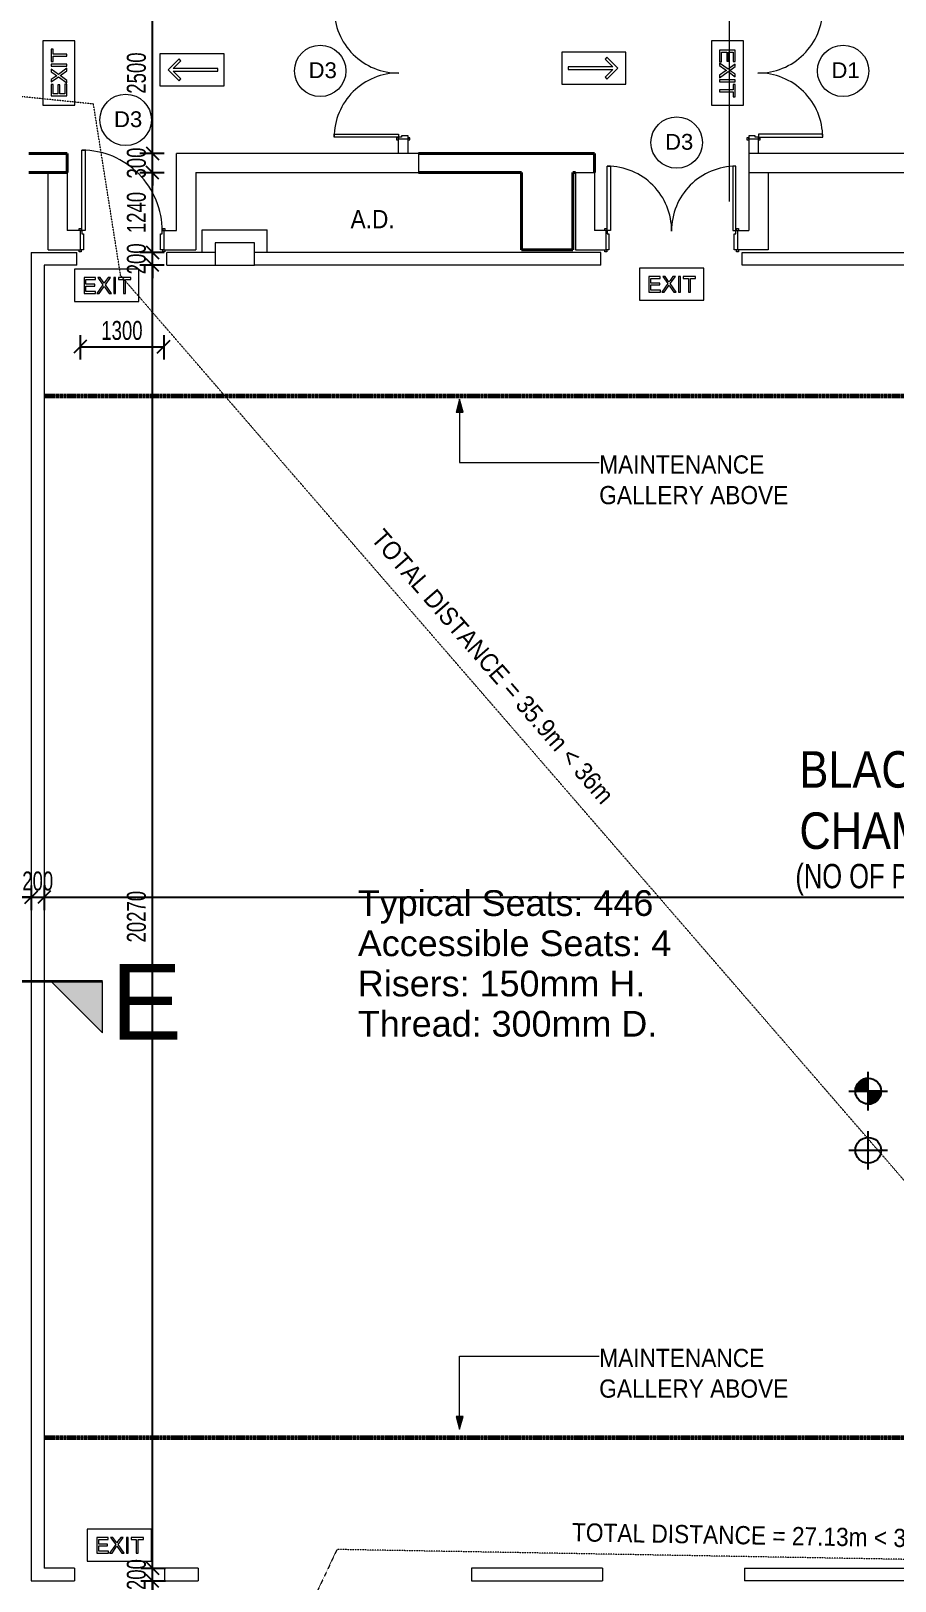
# Model space of a CAD drawing. Header units: millimetres. Extents: x 10569 to 232243, y -25347 to 80743.
# Drawn here: x 41474 to 54914, y 9397 to 33511 of the extents above; entities that cross this region are included whole.
import ezdxf

# ---------------------------------------------------------------- set-up
doc = ezdxf.new("R2010")
doc.units = ezdxf.units.MM
for name, pattern in [('Dash', [6, 3, -3]), ('Grid Line__1_200_', [10.5, 6, -1.5, 1.5, -1.5]), ('Hidden', [7.14375, 4.7625, -2.38125])]:
    doc.linetypes.add(name, pattern=pattern)
for name, color, linetype, lineweight in [('A-ANNO-DIMS', 211, 'Continuous', 5), ('A-ANNO-NOTE', 131, 'Continuous', 25), ('A-DETL', 90, 'Continuous', 9), ('A-DETL-GENF', 92, 'Continuous', 20), ('A-DETL-HDLN', 90, 'Hidden', 9), ('A-DETL-THIN', 151, 'Continuous', 9), ('A-DETL-WIDE', 214, 'Continuous', 35), ('A-DOOR', 31, 'Continuous', 20), ('A-DOOR-FRAM', 31, 'Continuous', 30), ('A-GENM', 13, 'Continuous', 20), ('A-WALL', 113, 'Continuous', 20), ('Chairs', 1, 'Continuous', 40), ('G-ANNO-TEXT', 231, 'Continuous', 5), ('I-FURN', 30, 'Continuous', 20), ('S-COLS', 52, 'Continuous', 20), ('S-GRID', 1, 'Continuous', 5), ('SEATING OPTION A PLAN_20181105_dwg _2_', 8, 'Continuous', 9)]:
    doc.layers.add(name, color=color, linetype=linetype, lineweight=lineweight)
doc.styles.add('Arial', font='arial.ttf', dxfattribs={"height": 400})
doc.styles.add('Arial_2', font='arial.ttf', dxfattribs={"width": 0.7, "height": 295.05988})
doc.styles.add('Arial_4', font='arial.ttf', dxfattribs={"height": 1180.239521})
doc.styles.add('Swis721 BT_4', font='swiss.ttf', dxfattribs={"height": 245.978428})
doc.styles.add('Swis721 BT_5', font='swiss.ttf', dxfattribs={"width": 0.85, "height": 567.642527})
doc.styles.add('Swis721 BT_6', font='swiss.ttf', dxfattribs={"width": 0.89, "height": 283.821263})
doc.styles.add('Swis721 BT_7', font='swiss.ttf', dxfattribs={"width": 0.75, "height": 378.428351})
doc.dimstyles.new('Linear_-_1_5mm_Arial', dxfattribs={"dimscale": 304.8, "dimtxt": 300, "dimasz": 0.656168, "dimexe": 0.656168, "dimexo": 0.0625, "dimgap": 0.328084, "dimtad": 1, "dimdec": 0, "dimzin": 0, "dimdsep": 46, "dimtxsty": 'Arial_2', "dimblk1": 'OBLIQUE', "dimblk2": 'OBLIQUE', "dimsah": 1, "dimcen": 0.09, "dimadec": 0, "dimazin": 0, "dimtfac": 1, "dimtdec": 4, "dimtix": 1, "dimtmove": 0, "dimatfit": 3, "dimfxl": 0.656168, "dimfxlon": 1, "dimtvp": 1, "dimtolj": 1, "dimtzin": 0, "dimarcsym": 2})

# ---------------------------------------------------------------- blocks, each defined once
blk = doc.blocks.new('SEATING OPTION A PLAN_20181105_dwg _2_-19088040-TENDER DRAFT G_F')
at = {"layer": 'Chairs', "color": 7, "insert": (-12633, 29312), "char_height": 400, "width": 5807.26, "attachment_point": 1, "line_spacing_factor": 0.938532, "style": 'Arial'}
blk.add_mtext('Typical Seats: 446\\PAccessible Seats: 4\\PRisers: 150mm H.\\PThread: 300mm D.', dxfattribs=at)
blk = doc.blocks.new('DLN-Double Door__X03_ - _M20_2000 x 2450 _WH_-16954918-TENDER DRAFT G_F')
at = {"layer": 'A-DOOR', "lineweight": 15}
for p, q in [((-950, -75), (-1000, -75)), ((-1000, -75), (-1000, -1075)), ((-950, -1075), (-950, -75)), ((950, -75), (1000, -75)), ((950, -1075), (950, -75)), ((1000, -75), (1000, -1075)), ((-1000, -1075), (-950, -1075)), ((1000, -1075), (950, -1075))]:
    blk.add_line(p, q, dxfattribs=at)
for centre, start, end in [((-1000, -75), 270, 0.5), ((1000, -75), 179.5, 270)]:
    blk.add_arc(centre, 1000, start, end, dxfattribs=at)
at = {"layer": 'A-DOOR-FRAM', "lineweight": 15}
for p, q in [((-1010, 105), (-1040, 105)), ((-1040, 105), (-1040, 75)), ((-1025, 75), (-1010, 75)), ((-975, 75), (-1025, 75)), ((-1010, 75), (-1010, 105)), ((-975, -25), (-975, 75)), ((975, 75), (975, -25)), ((1025, 75), (975, 75)), ((1040, 105), (1010, 105)), ((1010, 105), (1010, 75)), ((1010, 75), (1025, 75)), ((1040, 75), (1040, 105)), ((-1040, -75), (-1040, -105)), ((-1040, -105), (-1010, -105)), ((-1010, -75), (-1025, -75)), ((-1025, -75), (-1000, -75)), ((-1010, -105), (-1010, -75)), ((-1000, -75), (-1000, -25)), ((-1000, -25), (-975, -25)), ((975, -25), (1000, -25)), ((1000, -25), (1000, -75)), ((1000, -75), (1025, -75)), ((1025, -75), (1010, -75)), ((1010, -75), (1010, -105)), ((1010, -105), (1040, -105)), ((1040, -105), (1040, -75))]:
    blk.add_line(p, q, dxfattribs=at)
blk = doc.blocks.new('DLN-Double Door__X03_ - _M20_2000 x 2450 _WH_-16954922-TENDER DRAFT G_F')
at = {"layer": 'A-DOOR', "lineweight": 15}
for p, q in [((-1000, 1150), (-950, 1150)), ((-1000, 150), (-1000, 1150)), ((-950, 1150), (-950, 150)), ((950, 1150), (950, 150)), ((1000, 1150), (950, 1150)), ((1000, 150), (1000, 1150)), ((-950, 150), (-1000, 150)), ((950, 150), (1000, 150))]:
    blk.add_line(p, q, dxfattribs=at)
for centre, start, end in [((-1000, 150), 359.5, 90), ((1000, 150), 90, 180.5)]:
    blk.add_arc(centre, 1000, start, end, dxfattribs=at)
at = {"layer": 'A-DOOR-FRAM', "lineweight": 15}
for p, q in [((-1040, 180), (-1010, 180)), ((-1040, 150), (-1040, 180)), ((-1010, 150), (-1025, 150)), ((-1025, 150), (-1000, 150)), ((-1010, 180), (-1010, 150)), ((-1000, 150), (-1000, 100)), ((-1000, 100), (-975, 100)), ((-975, 100), (-975, -150)), ((975, 100), (1000, 100)), ((975, -150), (975, 100)), ((1000, 150), (1025, 150)), ((1000, 100), (1000, 150)), ((1010, 150), (1010, 180)), ((1010, 180), (1040, 180)), ((1025, 150), (1010, 150)), ((1040, 180), (1040, 150)), ((-1040, -180), (-1040, -150)), ((-1010, -180), (-1040, -180)), ((-1025, -150), (-1010, -150)), ((-975, -150), (-1025, -150)), ((-1010, -150), (-1010, -180)), ((1025, -150), (975, -150)), ((1010, -180), (1010, -150)), ((1010, -150), (1025, -150)), ((1040, -180), (1010, -180)), ((1040, -150), (1040, -180))]:
    blk.add_line(p, q, dxfattribs=at)
blk = doc.blocks.new('DLN_EXIT Sign Board - DLN_EXIT Sign Board-5973881-TENDER DRAFT G_F')
at = {"layer": 'A-GENM'}
for p, q in [((500, 250), (-500, 250)), ((-500, 250), (-500, -250)), ((500, -250), (500, 250)), ((-177, 121), (-354, 121)), ((-354, 121), (-354, -125)), ((-323, 17), (-323, 90)), ((-323, 90), (-177, 90)), ((-185, 17), (-323, 17)), ((-185, -13), (-185, 17)), ((-177, 90), (-177, 121)), ((-59, 9), (-154, -125)), ((-102, 121), (-138, 121)), ((-138, 121), (-59, 9)), ((-57, 58), (-102, 121)), ((-42, 34), (-57, 58)), ((-24, 59), (-42, 34)), ((20, 121), (-24, 59)), ((-22, 9), (58, 121)), ((73, -125), (-22, 9)), ((58, 121), (20, 121)), ((138, 121), (108, 121)), ((108, 121), (108, -125)), ((138, -125), (138, 121)), ((373, 121), (181, 121)), ((181, 121), (181, 90)), ((181, 90), (262, 90)), ((262, 90), (262, -125)), ((292, -125), (292, 90)), ((292, 90), (373, 90)), ((373, 90), (373, 121)), ((-354, -125), (-173, -125)), ((-323, -94), (-323, -13)), ((-323, -13), (-185, -13)), ((-173, -94), (-323, -94)), ((-173, -125), (-173, -94)), ((-154, -125), (-116, -125)), ((-116, -125), (-55, -38)), ((-55, -38), (-40, -17)), ((-40, -17), (-27, -36)), ((-27, -36), (36, -125)), ((36, -125), (73, -125)), ((108, -125), (138, -125)), ((262, -125), (292, -125)), ((-500, -250), (500, -250))]:
    blk.add_line(p, q, dxfattribs=at)
blk = doc.blocks.new('DLN-Single Door__X01_ - _M10a_1250 x 2450 _WH_-16935549-TENDER DRAFT G_F')
at = {"layer": 'A-DOOR', "lineweight": 15}
for p, q in [((-625, 1400), (-575, 1400)), ((-625, 150), (-625, 1400)), ((-575, 1400), (-575, 150)), ((-665, 180), (-635, 180)), ((-665, 150), (-665, 180)), ((-635, 150), (-650, 150)), ((-635, 180), (-635, 150)), ((-575, 150), (-625, 150)), ((635, 150), (635, 180)), ((635, 180), (665, 180)), ((650, 150), (635, 150)), ((665, 180), (665, 150)), ((-665, -180), (-665, -150)), ((-635, -180), (-665, -180)), ((-650, -150), (-635, -150)), ((-635, -150), (-635, -180)), ((635, -180), (635, -150)), ((635, -150), (650, -150)), ((665, -180), (635, -180)), ((665, -150), (665, -180))]:
    blk.add_line(p, q, dxfattribs=at)
blk.add_arc((-625, 150), 1250, 359.5, 90, dxfattribs=at)
at = {"layer": 'A-DOOR-FRAM', "lineweight": 15}
for p, q in [((-650, 150), (-625, 150)), ((-625, 150), (-625, 100)), ((-625, 100), (-600, 100)), ((-600, 100), (-600, -150)), ((600, 100), (625, 100)), ((600, -150), (600, 100)), ((625, 150), (650, 150)), ((625, 100), (625, 150)), ((-600, -150), (-650, -150)), ((650, -150), (600, -150))]:
    blk.add_line(p, q, dxfattribs=at)
blk = doc.blocks.new('DLN_Direction Board - Direction-Red-3889199-TENDER DRAFT G_F')
at = {"layer": 'A-GENM'}
for p, q in [((500, 0), (-500, 0)), ((-500, 0), (-500, -500)), ((500, -500), (500, 0)), ((295, -230), (-400, -230)), ((-400, -230), (-400, -270)), ((202, -80), (174, -109)), ((174, -109), (295, -230)), ((372, -250), (202, -80)), ((-400, -270), (295, -270)), ((295, -270), (174, -391)), ((174, -391), (202, -420)), ((202, -420), (372, -250)), ((-500, -500), (500, -500))]:
    blk.add_line(p, q, dxfattribs=at)
blk = doc.blocks.new('DLN_Production Lighting PLB - DLN_Production Lighting PLB-11812519-TENDER DRAFT G_F')
at = {"layer": 'I-FURN', "lineweight": 9}
for p, q in [((305, 350), (-305, 350)), ((-305, 350), (-305, 0)), ((-35, 355), (-10, 355)), ((-35, 350), (-35, 355)), ((-10, 355), (-10, 350)), ((10, 355), (35, 355)), ((10, 355), (10, 350)), ((35, 350), (35, 355)), ((305, 0), (305, 350)), ((-305, 0), (305, 0))]:
    blk.add_line(p, q, dxfattribs=at)
blk = doc.blocks.new('DLN_Slab Level Mark - FFL-2mm_Type 2-2670450-TENDER DRAFT G_F')
at = {"layer": 'A-ANNO-NOTE', "lineweight": 5}
h = blk.add_hatch(color=256, dxfattribs=at)
edge = h.paths.add_edge_path(flags=0)
edge.add_arc((0, 0), 1, 180, 270, ccw=False)
edge.add_line((-1, 0), (0, 0))
edge.add_line((0, 0), (0, -1))
h = blk.add_hatch(color=256, dxfattribs=at)
edge = h.paths.add_edge_path(flags=0)
edge.add_arc((0, 0), 1, 0, 90, ccw=False)
edge.add_line((1, 0), (0, 0))
edge.add_line((0, 0), (0, 1))
at = {"layer": 'A-ANNO-NOTE'}
for p, q in [((0, 1.5), (0, -1.5)), ((0, 0), (-1, 0)), ((0, 1), (0, 0)), ((0, -1), (0, 0)), ((0, 0), (1, 0)), ((-1.5, 0), (1.5, 0))]:
    blk.add_line(p, q, dxfattribs=at)
blk.add_circle((0, 0), 1, dxfattribs=at)
for start, end in [(180, 270), (360, 90)]:
    blk.add_arc((0, 0), 1, start, end, dxfattribs=at)
blk = doc.blocks.new('DLN_Slab Level Mark - SSL-2mm_Type 2-2670448-TENDER DRAFT G_F')
at = {"layer": 'A-ANNO-NOTE'}
for p, q in [((0, 1.5), (0, -1.5)), ((-1.5, 0), (1.5, 0))]:
    blk.add_line(p, q, dxfattribs=at)
blk.add_circle((0, 0), 1, dxfattribs=at)
blk = doc.blocks.new('GBP_Door Mark - 2 x 1_3_RT_ Border WHITE-4013245-TENDER DRAFT G_F')
at = {"layer": 'A-ANNO-NOTE', "lineweight": 5}
blk.add_circle((-31.36, 27.26), 2, dxfattribs=at)
blk = doc.blocks.new('GBP_Door Mark1 - 2 x 1_3_RT_ Border WHITE-11425889-TENDER DRAFT G_F')
at = {"layer": 'A-ANNO-NOTE', "lineweight": 5}
blk.add_circle((-31.36, 27.26), 2, dxfattribs=at)
blk = doc.blocks.new('_Oblique')
at = {"color": 0, "linetype": 'ByBlock', "lineweight": -2}
blk.add_line((-0.5, -0.5), (0.5, 0.5), dxfattribs=at)
blk = doc.blocks.new('DIMBLOCK106-TENDER DRAFT G_F')
at = {"layer": 'A-ANNO-DIMS', "color": 0, "lineweight": -2, "transparency": 16777216}
for p, q in [((43184, 9397), (43565, 9397)), ((43365, 5707), (43365, 9397)), ((43184, 5707), (43565, 5707))]:
    blk.add_line(p, q, dxfattribs=at)
at = {"layer": 'Defpoints', "color": 0, "transparency": 16777216}
for p in [(43165, 9397), (43365, 9397), (43165, 5707)]:
    blk.add_point(p, dxfattribs=at)
at = {"layer": 'A-ANNO-DIMS', "color": 0, "lineweight": -2, "transparency": 16777216, "xscale": 200, "yscale": 200, "zscale": 200}
for p, rotation in [((43365, 9397), 90), ((43365, 5707), 270)]:
    blk.add_blockref('_Oblique', p, dxfattribs=dict(at, rotation=rotation))
at = {"layer": 'A-ANNO-DIMS', "color": 0, "transparency": 16777216, "insert": (43115, 7552), "char_height": 295.1, "width": 753.23, "attachment_point": 5, "rotation": 90, "style": 'Arial_2'}
blk.add_mtext('\\A1;3690', dxfattribs=at)
blk = doc.blocks.new('DIMBLOCK107-TENDER DRAFT G_F')
at = {"layer": 'A-ANNO-DIMS', "color": 0, "lineweight": -2, "transparency": 16777216}
for p, q in [((43365, 9597), (43365, 9797)), ((43184, 9597), (43565, 9597)), ((43365, 9397), (43365, 9597)), ((43184, 9397), (43565, 9397)), ((43365, 9397), (43365, 9197))]:
    blk.add_line(p, q, dxfattribs=at)
at = {"layer": 'Defpoints', "color": 0, "transparency": 16777216}
for p in [(43165, 9597), (43365, 9597), (43165, 9397)]:
    blk.add_point(p, dxfattribs=at)
at = {"layer": 'A-ANNO-DIMS', "color": 0, "lineweight": -2, "transparency": 16777216, "xscale": 200, "yscale": 200, "zscale": 200}
for p, rotation in [((43365, 9597), 270), ((43365, 9397), 90)]:
    blk.add_blockref('_Oblique', p, dxfattribs=dict(at, rotation=rotation))
at = {"layer": 'A-ANNO-DIMS', "color": 0, "transparency": 16777216, "insert": (43115, 9497), "char_height": 295.1, "width": 564.92, "attachment_point": 5, "rotation": 90, "style": 'Arial_2'}
blk.add_mtext('\\A1;200', dxfattribs=at)
blk = doc.blocks.new('DIMBLOCK108-TENDER DRAFT G_F')
at = {"layer": 'A-ANNO-DIMS', "color": 0, "lineweight": -2, "transparency": 16777216}
for p, q in [((43546, 29867), (43165, 29867)), ((43365, 9597), (43365, 29867)), ((43184, 9597), (43565, 9597))]:
    blk.add_line(p, q, dxfattribs=at)
at = {"layer": 'Defpoints', "color": 0, "transparency": 16777216}
for p in [(43365, 29867), (43565, 29867), (43165, 9597)]:
    blk.add_point(p, dxfattribs=at)
at = {"layer": 'A-ANNO-DIMS', "color": 0, "lineweight": -2, "transparency": 16777216, "xscale": 200, "yscale": 200, "zscale": 200}
for p, rotation in [((43365, 29867), 90), ((43365, 9597), 270)]:
    blk.add_blockref('_Oblique', p, dxfattribs=dict(at, rotation=rotation))
at = {"layer": 'A-ANNO-DIMS', "color": 0, "transparency": 16777216, "insert": (43115, 19732), "char_height": 295.1, "width": 941.54, "attachment_point": 5, "rotation": 90, "style": 'Arial_2'}
blk.add_mtext('\\A1;20270', dxfattribs=at)
blk = doc.blocks.new('DIMBLOCK109-TENDER DRAFT G_F')
at = {"layer": 'A-ANNO-DIMS', "color": 0, "lineweight": -2, "transparency": 16777216}
for p, q in [((43365, 30067), (43365, 30267)), ((43546, 30067), (43165, 30067)), ((43365, 29867), (43365, 30067)), ((43546, 29867), (43165, 29867)), ((43365, 29867), (43365, 29667))]:
    blk.add_line(p, q, dxfattribs=at)
at = {"layer": 'Defpoints', "color": 0, "transparency": 16777216}
for p in [(43365, 30067), (43565, 30067), (43565, 29867)]:
    blk.add_point(p, dxfattribs=at)
at = {"layer": 'A-ANNO-DIMS', "color": 0, "lineweight": -2, "transparency": 16777216, "xscale": 200, "yscale": 200, "zscale": 200}
for p, rotation in [((43365, 30067), 270), ((43365, 29867), 90)]:
    blk.add_blockref('_Oblique', p, dxfattribs=dict(at, rotation=rotation))
at = {"layer": 'A-ANNO-DIMS', "color": 0, "transparency": 16777216, "insert": (43115, 29967), "char_height": 295.1, "width": 564.92, "attachment_point": 5, "rotation": 90, "style": 'Arial_2'}
blk.add_mtext('\\A1;200', dxfattribs=at)
blk = doc.blocks.new('DIMBLOCK110-TENDER DRAFT G_F')
at = {"layer": 'A-ANNO-DIMS', "color": 0, "lineweight": -2, "transparency": 16777216}
for p, q in [((43546, 31307), (43165, 31307)), ((43365, 30067), (43365, 31307)), ((43546, 30067), (43165, 30067))]:
    blk.add_line(p, q, dxfattribs=at)
at = {"layer": 'Defpoints', "color": 0, "transparency": 16777216}
for p in [(43365, 31307), (43565, 31307), (43565, 30067)]:
    blk.add_point(p, dxfattribs=at)
at = {"layer": 'A-ANNO-DIMS', "color": 0, "lineweight": -2, "transparency": 16777216, "xscale": 200, "yscale": 200, "zscale": 200}
for p, rotation in [((43365, 31307), 90), ((43365, 30067), 270)]:
    blk.add_blockref('_Oblique', p, dxfattribs=dict(at, rotation=rotation))
at = {"layer": 'A-ANNO-DIMS', "color": 0, "transparency": 16777216, "insert": (43115, 30687), "char_height": 295.1, "width": 753.23, "attachment_point": 5, "rotation": 90, "style": 'Arial_2'}
blk.add_mtext('\\A1;1240', dxfattribs=at)
blk = doc.blocks.new('DIMBLOCK111-TENDER DRAFT G_F')
at = {"layer": 'A-ANNO-DIMS', "color": 0, "lineweight": -2, "transparency": 16777216}
for p, q in [((43546, 31607), (43165, 31607)), ((43365, 31607), (43365, 31807)), ((43365, 31307), (43365, 31607)), ((43546, 31307), (43165, 31307)), ((43365, 31307), (43365, 31107))]:
    blk.add_line(p, q, dxfattribs=at)
at = {"layer": 'Defpoints', "color": 0, "transparency": 16777216}
for p in [(43365, 31607), (43565, 31607), (43565, 31307)]:
    blk.add_point(p, dxfattribs=at)
at = {"layer": 'A-ANNO-DIMS', "color": 0, "lineweight": -2, "transparency": 16777216, "xscale": 200, "yscale": 200, "zscale": 200}
for p, rotation in [((43365, 31607), 270), ((43365, 31307), 90)]:
    blk.add_blockref('_Oblique', p, dxfattribs=dict(at, rotation=rotation))
at = {"layer": 'A-ANNO-DIMS', "color": 0, "transparency": 16777216, "insert": (43115, 31457), "char_height": 295.1, "width": 564.92, "attachment_point": 5, "rotation": 90, "style": 'Arial_2'}
blk.add_mtext('\\A1;300', dxfattribs=at)
blk = doc.blocks.new('DIMBLOCK112-TENDER DRAFT G_F')
at = {"layer": 'A-ANNO-DIMS', "color": 0, "lineweight": -2, "transparency": 16777216}
for p, q in [((43184, 34107), (43565, 34107)), ((43365, 31607), (43365, 34107)), ((43546, 31607), (43165, 31607))]:
    blk.add_line(p, q, dxfattribs=at)
at = {"layer": 'Defpoints', "color": 0, "transparency": 16777216}
for p in [(43165, 34107), (43365, 34107), (43565, 31607)]:
    blk.add_point(p, dxfattribs=at)
at = {"layer": 'A-ANNO-DIMS', "color": 0, "lineweight": -2, "transparency": 16777216, "xscale": 200, "yscale": 200, "zscale": 200}
for p, rotation in [((43365, 34107), 90), ((43365, 31607), 270)]:
    blk.add_blockref('_Oblique', p, dxfattribs=dict(at, rotation=rotation))
at = {"layer": 'A-ANNO-DIMS', "color": 0, "transparency": 16777216, "insert": (43115, 32857), "char_height": 295.1, "width": 753.23, "attachment_point": 5, "rotation": 90, "style": 'Arial_2'}
blk.add_mtext('\\A1;2500', dxfattribs=at)
blk = doc.blocks.new('DIMBLOCK140-TENDER DRAFT G_F')
at = {"layer": 'A-ANNO-DIMS', "color": 0, "lineweight": -2, "transparency": 16777216}
for p, q in [((40239, 20216), (40239, 19835)), ((40239, 20035), (41479, 20035)), ((41479, 20216), (41479, 19835))]:
    blk.add_line(p, q, dxfattribs=at)
at = {"layer": 'Defpoints', "color": 0, "transparency": 16777216}
for p in [(40239, 20235), (41479, 20235), (41479, 20035)]:
    blk.add_point(p, dxfattribs=at)
at = {"layer": 'A-ANNO-DIMS', "color": 0, "lineweight": -2, "transparency": 16777216, "xscale": 200, "yscale": 200, "zscale": 200, "rotation": 180}
blk.add_blockref('_Oblique', (40239, 20035), dxfattribs=at)
at = {"layer": 'A-ANNO-DIMS', "color": 0, "lineweight": -2, "transparency": 16777216, "xscale": 200, "yscale": 200, "zscale": 200}
blk.add_blockref('_Oblique', (41479, 20035), dxfattribs=at)
at = {"layer": 'A-ANNO-DIMS', "color": 0, "transparency": 16777216, "insert": (40859, 20285), "char_height": 295.1, "width": 753.23, "attachment_point": 5, "style": 'Arial_2'}
blk.add_mtext('\\A1;1240', dxfattribs=at)
blk = doc.blocks.new('DIMBLOCK141-TENDER DRAFT G_F')
at = {"layer": 'A-ANNO-DIMS', "color": 0, "lineweight": -2, "transparency": 16777216}
for p, q in [((41479, 20035), (41279, 20035)), ((41479, 20216), (41479, 19835)), ((41479, 20035), (41679, 20035)), ((41679, 20216), (41679, 19835)), ((41679, 20035), (41879, 20035))]:
    blk.add_line(p, q, dxfattribs=at)
at = {"layer": 'Defpoints', "color": 0, "transparency": 16777216}
for p in [(41479, 20235), (41679, 20235), (41679, 20035)]:
    blk.add_point(p, dxfattribs=at)
at = {"layer": 'A-ANNO-DIMS', "color": 0, "lineweight": -2, "transparency": 16777216, "xscale": 200, "yscale": 200, "zscale": 200}
blk.add_blockref('_Oblique', (41479, 20035), dxfattribs=at)
at = {"layer": 'A-ANNO-DIMS', "color": 0, "lineweight": -2, "transparency": 16777216, "xscale": 200, "yscale": 200, "zscale": 200, "rotation": 180}
blk.add_blockref('_Oblique', (41679, 20035), dxfattribs=at)
at = {"layer": 'A-ANNO-DIMS', "color": 0, "transparency": 16777216, "insert": (41579, 20285), "char_height": 295.1, "width": 564.92, "attachment_point": 5, "style": 'Arial_2'}
blk.add_mtext('\\A1;200', dxfattribs=at)
blk = doc.blocks.new('DIMBLOCK142-TENDER DRAFT G_F')
at = {"layer": 'A-ANNO-DIMS', "color": 0, "lineweight": -2, "transparency": 16777216}
for p, q in [((41679, 20216), (41679, 19835)), ((41679, 20035), (74949, 20035)), ((74949, 20216), (74949, 19835))]:
    blk.add_line(p, q, dxfattribs=at)
at = {"layer": 'Defpoints', "color": 0, "transparency": 16777216}
for p in [(41679, 20235), (74949, 20235), (74949, 20035)]:
    blk.add_point(p, dxfattribs=at)
at = {"layer": 'A-ANNO-DIMS', "color": 0, "lineweight": -2, "transparency": 16777216, "xscale": 200, "yscale": 200, "zscale": 200, "rotation": 180}
blk.add_blockref('_Oblique', (41679, 20035), dxfattribs=at)
at = {"layer": 'A-ANNO-DIMS', "color": 0, "lineweight": -2, "transparency": 16777216, "xscale": 200, "yscale": 200, "zscale": 200}
blk.add_blockref('_Oblique', (74949, 20035), dxfattribs=at)
at = {"layer": 'A-ANNO-DIMS', "color": 0, "transparency": 16777216, "insert": (58314, 20285), "char_height": 295.1, "width": 941.54, "attachment_point": 5, "style": 'Arial_2'}
blk.add_mtext('\\A1;33270', dxfattribs=at)
blk = doc.blocks.new('DIMBLOCK228-TENDER DRAFT G_F')
at = {"layer": 'A-ANNO-DIMS', "color": 0, "lineweight": -2, "transparency": 16777216}
for p, q in [((42239, 28781), (42239, 28400)), ((43539, 28781), (43539, 28400)), ((42239, 28600), (43539, 28600))]:
    blk.add_line(p, q, dxfattribs=at)
at = {"layer": 'Defpoints', "color": 0, "transparency": 16777216}
for p in [(42239, 28800), (43539, 28800), (43539, 28600)]:
    blk.add_point(p, dxfattribs=at)
at = {"layer": 'A-ANNO-DIMS', "color": 0, "lineweight": -2, "transparency": 16777216, "xscale": 200, "yscale": 200, "zscale": 200, "rotation": 180}
blk.add_blockref('_Oblique', (42239, 28600), dxfattribs=at)
at = {"layer": 'A-ANNO-DIMS', "color": 0, "lineweight": -2, "transparency": 16777216, "xscale": 200, "yscale": 200, "zscale": 200}
blk.add_blockref('_Oblique', (43539, 28600), dxfattribs=at)
at = {"layer": 'A-ANNO-DIMS', "color": 0, "transparency": 16777216, "insert": (42889, 28851), "char_height": 295.1, "width": 753.23, "attachment_point": 5, "style": 'Arial_2'}
blk.add_mtext('\\A1;1300', dxfattribs=at)

msp = doc.modelspace()

# ---------------------------------------------------------------- hatches: boundary and pattern name
at = {"layer": 'A-DETL-GENF'}
h = msp.add_hatch(color=7, dxfattribs=at)
h.paths.add_polyline_path([(42587.72544, 17924.15213), (42587.72544, 18724.15213), (41787.72544, 18724.15213), (42239.31292, 18272.56465)], flags=0)
h.paths.add_polyline_path([(36339.29302, 17924.15213), (37139.29302, 18724.15213), (36339.29302, 18724.15213)], flags=0)
at = {"layer": 'G-ANNO-TEXT'}
for points in [[(48142.14849, 27782.61021), (48088.55865, 27582.61021), (48195.73833, 27582.61021)], [(48142.14849, 11757.78691), (48195.73833, 11957.78691), (48088.55865, 11957.78691)]]:
    msp.add_hatch(color=60, dxfattribs=at).paths.add_polyline_path(points, flags=0)

# ---------------------------------------------------------------- linework, layer by layer
at = {"layer": 'A-DETL', "linetype": 'Hidden', "lineweight": 60}
for p, q in [((41679.42736, 27837.48546), (72769.10347, 27837.48546)), ((41679.42736, 11627.48541), (72769.10347, 11627.48541))]:
    msp.add_line(p, q, dxfattribs=at)
at = {"layer": 'A-DETL-HDLN', "linetype": 'Dash'}
for p, q in [((42445.51011, 32374.84684), (37869.61204, 32845.12005)), ((42867.88316, 29708.08832), (42445.51011, 32374.84684)), ((58314.29297, 11865.20671), (42867.88316, 29708.08832)), ((46234.08362, 9887.19553), (44769.29296, 6782.48546)), ((62831.55536, 9597.48558), (46234.08362, 9887.19553))]:
    msp.add_line(p, q, dxfattribs=at)
at = {"layer": 'A-DETL-THIN'}
for p, q in [((42587.72544, 18724.15213), (41787.72544, 18724.15213)), ((41787.72544, 18724.15213), (42587.72544, 17924.15213)), ((42587.72544, 17924.15213), (42587.72544, 18724.15213))]:
    msp.add_line(p, q, dxfattribs=at)
at = {"layer": 'A-DETL-WIDE'}
msp.add_line((42587.72544, 18724.15213), (37139.29302, 18724.15213), dxfattribs=at)
at = {"layer": 'A-WALL'}
for p, q in [((47189.29296, 31607.48546), (47189.29296, 31832.48546)), ((47189.29296, 31832.48546), (47339.29296, 31832.48546)), ((47339.29296, 31607.48546), (47339.29296, 31832.48546)), ((52639.29296, 31832.48546), (52639.29296, 30407.48546)), ((52639.29296, 31832.48546), (52789.29296, 31832.48546)), ((52789.29296, 31607.48546), (52789.29296, 31832.48546)), ((43739.29296, 30407.48546), (43739.29296, 31607.48546)), ((47501.79297, 31607.48546), (43739.29296, 31607.48546)), ((56314.29297, 31607.48546), (52639.29296, 31607.48546)), ((41739.29296, 30107.48546), (41739.29296, 31307.48546)), ((42039.29296, 31307.48546), (42039.29296, 30407.48546)), ((44039.29296, 31307.48546), (44039.29296, 30107.48546)), ((44039.29296, 31307.48546), (47501.79297, 31307.48546)), ((49941.79297, 31307.48546), (49941.79297, 30107.48546)), ((49941.79297, 31307.48546), (50241.79297, 31307.48546)), ((50241.79297, 31307.48546), (50241.79297, 30407.48546)), ((52639.29296, 31307.48546), (56314.29297, 31307.48546)), ((52939.29296, 31307.48546), (52939.29296, 30107.48546)), ((42239.29296, 30407.48546), (42039.29296, 30407.48546)), ((42239.29296, 30407.48546), (42239.29296, 30107.48546)), ((43539.29296, 30407.48546), (43739.29296, 30407.48546)), ((43539.29296, 30407.48546), (43539.29296, 30107.48546)), ((44139.29296, 30067.48546), (44139.29296, 30417.48546)), ((44139.29296, 30417.48546), (45149.29296, 30417.48546)), ((45149.29296, 30067.48546), (45149.29296, 30417.48546)), ((50414.29296, 30407.48546), (50241.79297, 30407.48546)), ((50414.29296, 30407.48546), (50414.29296, 30107.48546)), ((52464.29296, 30407.48546), (52639.29296, 30407.48546)), ((52464.29296, 30407.48546), (52464.29296, 30107.48546)), ((41479.29296, 30067.48546), (42189.29296, 30067.48546)), ((41479.29296, 30067.48546), (41479.29296, 9397.48546)), ((41739.29296, 30107.48546), (42239.29296, 30107.48546)), ((42189.29296, 29867.48546), (42189.29296, 30067.48546)), ((43539.29296, 30107.48546), (44039.29296, 30107.48546)), ((43589.29296, 29867.48546), (43589.29296, 30067.48546)), ((44339.29296, 30067.48546), (43589.29296, 30067.48546)), ((50339.29296, 30067.48546), (44949.29296, 30067.48546)), ((49941.79297, 30107.48546), (50414.29296, 30107.48546)), ((50339.29296, 29867.48546), (50339.29296, 30067.48546)), ((52939.29296, 30107.48546), (52464.29296, 30107.48546)), ((52539.29296, 29867.48546), (52539.29296, 30067.48546)), ((52539.29296, 30067.48546), (59989.29296, 30067.48546)), ((42189.29296, 29867.48546), (41679.29296, 29867.48546)), ((41679.29296, 29867.48546), (41679.29296, 9597.48546)), ((43589.29296, 29867.48546), (44339.29296, 29867.48546)), ((50339.29296, 29867.48546), (44949.29296, 29867.48546)), ((60464.29296, 29867.48546), (52539.29296, 29867.48546)), ((42150.29297, 9597.48546), (41679.29296, 9597.48546)), ((42150.29297, 9597.48546), (42150.29297, 9397.48546)), ((44076.54297, 9597.48546), (43550.29297, 9597.48546)), ((43550.29297, 9597.48546), (43550.29297, 9397.48546)), ((44076.54297, 9597.48546), (44076.54297, 9397.48546)), ((50361.79296, 9597.48546), (48326.54297, 9597.48546)), ((48326.54297, 9597.48546), (48326.54297, 9397.48546)), ((50361.79296, 9597.48546), (50361.79296, 9397.48546)), ((52571.79296, 9597.48558), (60889.29297, 9597.48558)), ((52571.79296, 9597.48558), (52571.79296, 9397.48558)), ((41479.29296, 9397.48546), (42150.29297, 9397.48546)), ((43550.29297, 9397.48546), (44076.54297, 9397.48546)), ((48326.54297, 9397.48546), (50361.79296, 9397.48546)), ((57024.29284, 9397.48558), (52571.79296, 9397.48558))]:
    msp.add_line(p, q, dxfattribs=at)
at = {"layer": 'A-WALL', "color": 10, "lineweight": 40}
for p, q in [((41439.29296, 31607.48546), (42039.29296, 31607.48546)), ((42039.29296, 31607.48546), (42039.29296, 31307.48546)), ((47501.79297, 31607.48546), (49101.79297, 31607.48546)), ((50241.79297, 31607.48546), (49901.79297, 31607.48546)), ((50241.79297, 31607.48546), (50241.79297, 31307.48546)), ((42039.29296, 31307.48546), (41439.29296, 31307.48546)), ((49101.79297, 31307.48546), (47501.79297, 31307.48546)), ((49901.79297, 31307.48546), (49941.79297, 31307.48546))]:
    msp.add_line(p, q, dxfattribs=at)
at = {"layer": 'A-WALL', "color": 7}
msp.add_line((47501.79297, 31607.48546), (47501.79297, 31307.48546), dxfattribs=at)
at = {"layer": 'G-ANNO-TEXT', "color": 60}
for p, q in [((48142.14849, 27782.61021), (48088.55865, 27582.61021)), ((48195.73833, 27582.61021), (48142.14849, 27782.61021)), ((48142.14849, 27782.61021), (48142.14849, 26796.0851)), ((48088.55865, 27582.61021), (48195.73833, 27582.61021)), ((48142.14849, 26796.0851), (50313.16421, 26796.0851)), ((48142.14849, 12896.0851), (50313.16421, 12896.0851)), ((48142.14849, 11757.78691), (48142.14849, 12896.0851)), ((48195.73833, 11957.78691), (48088.55865, 11957.78691)), ((48088.55865, 11957.78691), (48142.14849, 11757.78691)), ((48142.14849, 11757.78691), (48195.73833, 11957.78691))]:
    msp.add_line(p, q, dxfattribs=at)
at = {"layer": 'S-COLS', "color": 10, "lineweight": 40}
for p, q in [((49901.79297, 31607.48546), (49101.79297, 31607.48546)), ((49101.79297, 31307.48546), (49101.79297, 30107.48546)), ((49901.79297, 31307.48546), (49901.79297, 30107.48546)), ((49101.79297, 30107.48546), (49901.79297, 30107.48546))]:
    msp.add_line(p, q, dxfattribs=at)
at = {"layer": 'S-GRID', "linetype": 'Grid Line__1_200_'}
msp.add_line((52339.29296, 30857.48546), (52339.29296, 35857.48546), dxfattribs=at)

# ---------------------------------------------------------------- block references
at = {"layer": 'A-ANNO-NOTE', "xscale": 200, "yscale": 200, "zscale": 200}
for name, p in [('GBP_Door Mark - 2 x 1_3_RT_ Border WHITE-4013245-TENDER DRAFT G_F', (52246.25939, 27438.16523)), ('GBP_Door Mark - 2 x 1_3_RT_ Border WHITE-4013245-TENDER DRAFT G_F', (60378.62425, 27438.16523)), ('GBP_Door Mark - 2 x 1_3_RT_ Border WHITE-4013245-TENDER DRAFT G_F', (49218.73701, 26676.07382)), ('GBP_Door Mark1 - 2 x 1_3_RT_ Border WHITE-11425889-TENDER DRAFT G_F', (57790.34686, 26324.03021))]:
    msp.add_blockref(name, p, dxfattribs=at)
at = {"layer": 'A-ANNO-NOTE', "xscale": 200.0000000000001, "yscale": 200.0000000000001, "zscale": 200.0000000000001}
for name, p, rotation in [('DLN_Slab Level Mark - FFL-2mm_Type 2-2670450-TENDER DRAFT G_F', (54498.30296, 17018.17207), 89.99999999999977), ('DLN_Slab Level Mark - SSL-2mm_Type 2-2670448-TENDER DRAFT G_F', (54498.30296, 16097.48547), 89.99999999999979)]:
    msp.add_blockref(name, p, dxfattribs=dict(at, rotation=rotation))
at = {"layer": 'A-DOOR', "lineweight": 15}
for p, rotation in [((47264.29296, 32857.48546), 270.0000000000001), ((52714.29296, 32857.48546), 90)]:
    msp.add_blockref('DLN-Double Door__X03_ - _M20_2000 x 2450 _WH_-16954918-TENDER DRAFT G_F', p, dxfattribs=dict(at, rotation=rotation))
for name, p in [('DLN-Single Door__X01_ - _M10a_1250 x 2450 _WH_-16935549-TENDER DRAFT G_F', (42889.29296, 30257.48546)), ('DLN-Double Door__X03_ - _M20_2000 x 2450 _WH_-16954922-TENDER DRAFT G_F', (51439.29296, 30257.48546))]:
    msp.add_blockref(name, p, dxfattribs=at)
at = {"layer": 'A-GENM'}
for name, p, rotation in [('DLN_EXIT Sign Board - DLN_EXIT Sign Board-5973881-TENDER DRAFT G_F', (41908.61013, 32857.48546), 90.0000000000002), ('DLN_EXIT Sign Board - DLN_EXIT Sign Board-5973881-TENDER DRAFT G_F', (52309.29296, 32857.48546), 270.0000000000002), ('DLN_Direction Board - Direction-Red-3889199-TENDER DRAFT G_F', (43979.29296, 32657.48546), 180)]:
    msp.add_blockref(name, p, dxfattribs=dict(at, rotation=rotation))
for name, p in [('DLN_Direction Board - Direction-Red-3889199-TENDER DRAFT G_F', (50229.29296, 33182.48546)), ('DLN_EXIT Sign Board - DLN_EXIT Sign Board-5973881-TENDER DRAFT G_F', (42652.7545, 29553.24637)), ('DLN_EXIT Sign Board - DLN_EXIT Sign Board-5973881-TENDER DRAFT G_F', (51439.29296, 29572.74211)), ('DLN_EXIT Sign Board - DLN_EXIT Sign Board-5973881-TENDER DRAFT G_F', (42850.29297, 9954.98547))]:
    msp.add_blockref(name, p, dxfattribs=at)
at = {"layer": 'I-FURN', "lineweight": 9, "rotation": 180}
msp.add_blockref('DLN_Production Lighting PLB - DLN_Production Lighting PLB-11812519-TENDER DRAFT G_F', (44644.29296, 30217.48546), dxfattribs=at)
at = {"layer": 'SEATING OPTION A PLAN_20181105_dwg _2_', "color": 53, "lineweight": 40}
msp.add_blockref('SEATING OPTION A PLAN_20181105_dwg _2_-19088040-TENDER DRAFT G_F', (59191.5567, -9168.19575), dxfattribs=at)

# ---------------------------------------------------------------- texts
at = {"layer": 'A-ANNO-NOTE', "lineweight": 5, "char_height": 245.978428, "width": 514.7814219, "attachment_point": 2, "line_spacing_factor": 1.00667, "style": 'Swis721 BT_4'}
for s, insert in [('D3', (46012.58058, 33023.90149)), ('D1', (54144.94544, 33023.90149)), ('D3', (42985.0582, 32261.81007)), ('D3', (51556.66805, 31909.76647))]:
    msp.add_mtext(s, dxfattribs=dict(at, insert=insert))
at = {"layer": 'G-ANNO-TEXT', "color": 7, "attachment_point": 1}
for s, insert, char_height, width, line_spacing_factor, style in [('A.D.', (46445.32246, 30725.70269), 283.821263, 792, 1.00667, 'Swis721 BT_6'), ('MAINTENANCE\\PGALLERY ABOVE', (50313.16421, 26908.95398), 283.8212635, 3333.6, 1.00667, 'Swis721 BT_6'), ('BLACK BOX\\PCHAMBER', (53428.12766, 22306.72136), 567.642527, 4435.2, 1.00667, 'Swis721 BT_5'), ('(NO OF PERSON:906)', (53364.96303, 20552.79018), 378.4283513, 4761.6, 1.00667, 'Swis721 BT_7'), ('\\fArial|b0|i0|c134|p34|;E', (42719.5902, 18997.57818), 1180.239521, 1310.4, 0.938532, 'Arial_4'), ('MAINTENANCE\\PGALLERY ABOVE', (50313.16421, 13008.95398), 283.8212635, 3333.6, 1.00667, 'Swis721 BT_6')]:
    msp.add_mtext(s, dxfattribs=dict(at, insert=insert, char_height=char_height, width=width, line_spacing_factor=line_spacing_factor, style=style))
at = {"layer": 'G-ANNO-TEXT', "color": 7, "char_height": 283.8212635, "attachment_point": 1, "line_spacing_factor": 1.00667, "style": 'Swis721 BT_6'}
for s, insert, width, rotation in [('TOTAL DISTANCE = 35.9m < 36m', (46964.00464, 25788.69002), 6606, 311), ('TOTAL DISTANCE = 27.13m < 36m', (49892.58586, 10298.17824), 6836.4, 359)]:
    msp.add_mtext(s, dxfattribs=dict(at, insert=insert, width=width, rotation=rotation))

# ---------------------------------------------------------------- dimensions: what is measured, and where the dimension line sits
at = {"layer": 'A-ANNO-DIMS'}
for base, p1, p2, override, picture, middle in [((43365.28478, 34107.48546), (43565.28478, 31607.48546), (43165.28478, 34107.48546), {"dimpost": '<>', "dimfxl": 2531.79778}, 'DIMBLOCK112-TENDER DRAFT G_F', (43114.63518, 32857.48546)), ((43365.28478, 31607.48546), (43565.28478, 31307.48546), (43565.28478, 31607.48546), {"dimpost": '<>', "dimfxl": 300}, 'DIMBLOCK111-TENDER DRAFT G_F', (43114.53454, 31457.48546)), ((43365.28478, 31307.48546), (43565.28478, 30067.48546), (43565.28478, 31307.48546), {"dimpost": '<>', "dimfxl": 1240.000002}, 'DIMBLOCK110-TENDER DRAFT G_F', (43114.63518, 30687.48546)), ((43365.28478, 30067.48546), (43565.28478, 29867.48546), (43565.28478, 30067.48546), {"dimpost": '<>', "dimfxl": 200}, 'DIMBLOCK109-TENDER DRAFT G_F', (43114.63518, 29967.48546)), ((43365.28478, 29867.48546), (43165.28478, 9597.48546), (43565.28478, 29867.48546), {"dimpost": '<>', "dimfxl": 20273.946328}, 'DIMBLOCK108-TENDER DRAFT G_F', (43114.63518, 19732.48546)), ((43365.28478, 9597.48546), (43165.28478, 9397.48546), (43165.28478, 9597.48546), {"dimpost": '<>', "dimfxl": 200}, 'DIMBLOCK107-TENDER DRAFT G_F', (43114.63518, 9497.48546)), ((43365.28478, 9397.48546), (43165.28478, 5707.48546), (43165.28478, 9397.48546), {"dimpost": '<>', "dimfxl": 3690.000004}, 'DIMBLOCK106-TENDER DRAFT G_F', (43114.53454, 7552.48546))]:
    dim = msp.add_linear_dim(base=base, p1=p1, p2=p2, angle=90, dimstyle='Linear_-_1_5mm_Arial', override=override, dxfattribs=at)
    dim.commit()
    dim.dimension.update_dxf_attribs({"geometry": picture, "text_midpoint": middle})
for base, p1, p2, override, picture, middle in [((43539.29296, 28600.39925), (42239.29296, 28800.39925), (43539.29296, 28800.39925), {"dimpost": '<>', "dimfxl": 1300}, 'DIMBLOCK228-TENDER DRAFT G_F', (42889.29296, 28851.14949)), ((41479.29296, 20034.55354), (40239.29296, 20234.55354), (41479.29296, 20234.55354), {"dimpost": '<>', "dimfxl": 1239.999999}, 'DIMBLOCK140-TENDER DRAFT G_F', (40859.29296, 20285.20315)), ((41679.29296, 20034.55354), (41479.29296, 20234.55354), (41679.29296, 20234.55354), {"dimpost": '<>', "dimfxl": 200}, 'DIMBLOCK141-TENDER DRAFT G_F', (41579.29296, 20285.20315)), ((74949.293, 20034.55354), (41679.29296, 20234.55354), (74949.293, 20234.55354), {"dimpost": '<>', "dimfxl": 33270.000036}, 'DIMBLOCK142-TENDER DRAFT G_F', (58314.29298, 20285.30378))]:
    dim = msp.add_linear_dim(base=base, p1=p1, p2=p2, dimstyle='Linear_-_1_5mm_Arial', override=override, dxfattribs=at)
    dim.commit()
    dim.dimension.update_dxf_attribs({"geometry": picture, "text_midpoint": middle})

doc.saveas('drawing.dxf')
